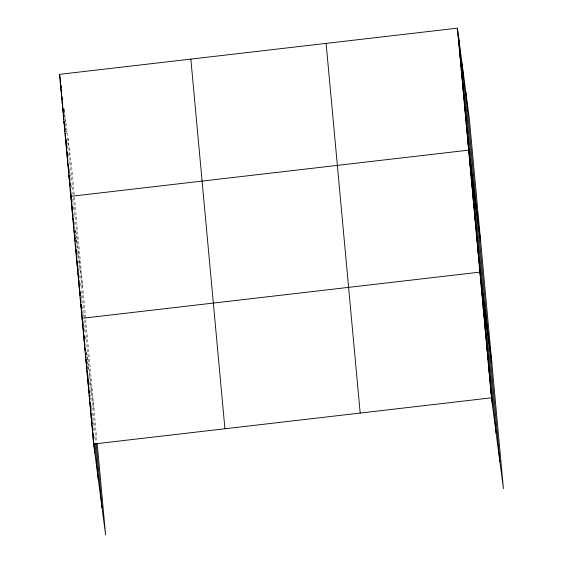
<?xml version="1.0" encoding="UTF-8"?>
<svg xmlns="http://www.w3.org/2000/svg" width="563" height="563" viewBox="0 0 563 563"><rect width="100%" height="100%" fill="white"/><g stroke="black" fill="none" stroke-linecap="round" stroke-linejoin="round"><path stroke-width="0.42" stroke-dasharray="2.81 2.11" d="M64.069 108.546L71.522 165.184L74.415 196.529M75.315 230.534L82.768 287.172M86.554 352.529L94.014 409.16M74.492 197.374L97.068 442.328M67.961 138.125L73.352 196.578M73.429 197.423L95.999 442.328M64.288 110.242L65.385 122.101M65.54 123.797L65.772 126.337M66.167 130.574L66.476 133.959M66.87 138.195L67.412 144.128M67.567 145.817L68.039 150.905M68.271 153.446L68.587 156.831M68.975 161.067L69.291 164.459M69.678 168.689L71.008 183.095M71.163 184.791L71.473 188.176M71.79 191.568L72.099 194.953M72.486 199.189L73.035 205.122M73.19 206.811L73.662 211.899M73.894 214.44L74.21 217.825M74.597 222.061L74.907 225.453M75.301 229.69L76.631 244.089M76.786 245.785L77.018 248.325M77.412 252.562L77.722 255.947M78.109 260.183L78.658 266.116M78.813 267.812L79.284 272.893M79.517 275.434L79.911 279.67M80.22 283.055L80.53 286.447M80.924 290.684L82.247 305.083M82.409 306.779L82.641 309.319M83.028 313.556L83.345 316.941M83.732 321.177L84.281 327.11M84.436 328.806L84.907 333.887M85.14 336.428L85.527 340.664M85.843 344.049L86.153 347.441M86.547 351.678L88.307 370.799M88.708 375.169L88.954 377.787M89.355 382.15L89.996 389.132M90.08 390.004L90.643 396.113M90.805 397.858L91.206 402.221M91.53 405.712L91.846 409.202M92.17 412.7L93.535 427.535M93.62 428.408L93.859 431.026M94.345 436.262L94.507 438.007"/><path stroke-width="0.84" d="M97.23 444.073L105.598 534.85L93.641 444.003L59.565 74.344L457.402 28.15L469.359 118.997L503.435 488.656L491.478 397.816L457.402 28.15M93.641 444.003L491.478 397.816M458.029 34.927L459.19 43.759M458.648 41.704L459.816 50.543M459.274 48.481L460.435 57.32M459.901 55.258L461.062 64.098M460.527 62.036L461.688 70.875M461.146 68.813L462.314 77.652M461.773 75.59L462.941 84.429M462.399 82.367L463.56 91.206M463.025 89.144L464.186 97.983M463.652 95.921L464.813 104.76M464.271 102.698L465.439 111.537M464.897 109.475L466.058 118.314M465.524 116.252L466.685 125.092M466.15 123.03L467.311 131.869M466.769 129.807L467.937 138.646M467.396 136.584L468.557 145.423M468.022 143.361L469.183 152.2M480.605 240.985L468.648 150.138L70.811 196.332L71.761 203.56M469.268 156.915L470.436 165.754M469.894 163.692L471.055 172.531M470.52 170.469L471.681 179.308M471.147 177.246L472.308 186.086M471.766 184.024L472.934 192.863M472.392 190.801L473.56 199.64M473.019 197.578L474.18 206.417M473.645 204.355L474.806 213.194M474.271 211.132L475.432 219.971M474.89 217.909L476.059 226.748M475.517 224.686L476.678 233.525M476.143 231.463L477.304 240.302M476.77 238.24L477.931 247.08M477.389 245.018L478.557 253.857M478.015 251.795L479.176 260.634M478.641 258.572L479.803 267.411M479.268 265.349L480.429 274.188M491.851 362.973L479.887 272.126L82.05 318.32L82.48 321.529M480.535 279.114L481.696 287.946M481.175 286.095L482.343 294.928M481.822 293.077L482.984 301.916M482.463 300.058L483.631 308.897M483.11 307.039L484.271 315.878M483.751 314.027L484.912 322.859M484.398 321.009L485.559 329.841M485.039 327.99L486.2 336.822M485.686 334.971L486.847 343.81M486.326 341.952L487.488 350.791M486.967 348.94L488.135 357.772M487.614 355.922L488.775 364.754M488.255 362.903L489.423 371.735M488.902 369.884L490.063 378.723M489.543 376.865L490.711 385.704M490.19 383.853L491.351 392.685M490.83 390.835L491.999 399.667M59.565 74.344L60.515 81.572M60.192 81.121L61.036 87.547M60.811 87.898L61.663 94.324M61.437 94.675L62.176 100.291M62.064 101.453L62.803 107.076M63.014 108.68L63.225 110.285L63.07 108.589M62.69 108.23L63.323 113.043M63.64 115.457L63.851 117.062L63.696 115.366M63.309 115.007L63.95 119.82M64.161 121.432L64.478 123.839L64.238 121.298M63.936 121.784L64.998 129.814M64.562 128.561L64.984 131.77M65.195 133.375L65.618 136.591M65.188 135.338L66.138 142.566M65.815 142.115L66.765 149.343M66.434 148.892L67.286 155.318M67.06 155.669L67.799 161.292M67.687 162.447L68.426 168.07M68.637 169.674L68.848 171.279M68.313 169.224L68.946 174.037M69.158 175.649L69.474 178.056L69.242 175.515M68.932 176.001L69.573 180.822M69.784 182.426L70.101 184.833L69.861 182.292M69.559 182.778L70.086 186.789M70.298 188.401L70.614 190.808L70.41 188.225M70.185 189.555L70.607 192.764M70.818 194.376L71.241 197.585M72.303 207.705L72.085 206.009L72.36 209.401M71.431 203.109L72.388 210.337M72.057 209.886L72.901 216.312M72.683 216.664L73.422 222.286M73.31 223.441L74.049 229.064M73.936 230.218L74.569 235.038M74.886 237.445L75.097 239.05L74.942 237.361M74.555 236.995L75.189 241.816M75.4 243.42L75.724 245.827L75.484 243.286M75.182 243.772L75.709 247.783M75.921 249.395L76.237 251.802L76.033 249.219M75.808 250.549L76.864 258.579M76.434 257.326L77.384 264.554M77.054 264.103L78.011 271.331M77.68 270.88L78.524 277.306M78.306 277.658L79.151 284.083M78.933 284.435L79.672 290.058M79.883 291.662L80.094 293.267M79.552 291.212L80.192 296.032M80.509 298.439L80.72 300.044L80.565 298.355M80.178 297.989L80.812 302.81M81.023 304.414L81.339 306.821L81.107 304.28M80.805 304.766L81.332 308.784M81.544 310.389L81.966 313.598M81.431 311.543L82.487 319.573M82.691 323.141L83.007 325.548M82.698 325.301L83.648 332.529M83.338 332.283L84.19 338.708M83.986 339.271L84.724 344.887M84.626 346.252L85.259 351.073M85.583 353.48L85.794 355.084L85.632 353.339M85.273 353.233L85.907 358.054M86.118 359.658L86.435 362.065L86.195 359.447M85.914 360.214L86.442 364.233M86.653 365.837L86.969 368.244M86.561 367.196L87.511 374.43M87.202 374.184L88.152 381.411M87.849 381.165L88.694 387.59M88.49 388.146L89.228 393.769M89.13 395.127L89.77 399.948M90.087 402.355L90.298 403.967L90.136 402.221M89.777 402.109L90.939 410.948L90.699 408.33M90.418 409.09L91.48 417.127M91.065 416.078L92.015 423.306M91.706 423.059L92.663 430.287M92.353 430.041L93.198 436.466M92.994 437.022L93.732 442.645M93.944 444.249L94.162 445.861M465.798 91.931L499.874 461.597M462.124 64.048L496.2 433.714M458.564 36.982L492.639 406.648M326.118 43.393L360.186 413.059M190.85 59.101L224.926 428.76M96.083 443.201L102.037 507.784M94.985 443.243L98.363 479.901M60.881 84.872L61.121 87.413M61.353 89.953L61.663 93.345M61.979 96.73L62.212 99.271M62.599 103.508L62.76 105.204M64.787 127.231L65.019 129.772M65.336 133.157L65.568 135.697M65.878 139.089L66.117 141.63M66.504 145.866L66.744 148.407M67.053 151.792L67.286 154.339M67.602 157.724L67.834 160.265M68.222 164.502L68.383 166.198M68.693 169.583L69.003 172.975M70.959 194.151L71.191 196.691M71.578 200.928L71.818 203.468M72.676 212.793L72.908 215.333M73.218 218.718L73.457 221.259M73.844 225.496L73.999 227.192M74.471 232.273L74.626 233.969M76.582 255.145L76.814 257.692M77.201 261.922L77.441 264.469M77.75 267.854L77.983 270.395M78.299 273.787L78.531 276.327M78.841 279.712L79.08 282.253M79.467 286.49L79.7 289.03M79.939 291.578L80.249 294.963M81.656 310.213L81.888 312.754M82.282 316.99L82.515 319.531M82.824 322.923L83.064 325.463M83.38 328.898L83.62 331.523M83.943 335.013L84.183 337.631M84.506 341.122L84.746 343.74M85.147 348.103L85.309 349.848M86.758 365.563L86.998 368.181M87.321 371.671L87.561 374.289M87.884 377.78L88.124 380.398M88.447 383.889L88.687 386.507M89.01 389.997L89.25 392.615M89.651 396.978L89.813 398.724M91.262 414.438L91.502 417.056M91.825 420.547L92.065 423.165M92.388 426.655L92.628 429.273M92.951 432.764L93.191 435.382M93.514 438.88L93.754 441.498M94 444.116L94.802 452.842"/></g></svg>
